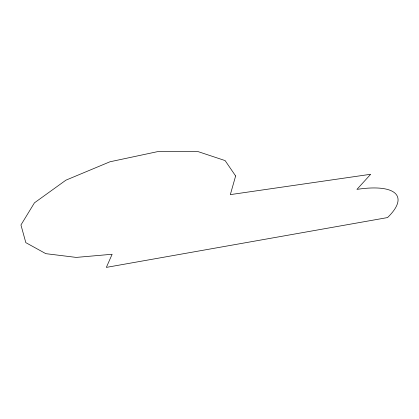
<?xml version="1.0" encoding="UTF-8"?>
<svg xmlns="http://www.w3.org/2000/svg" width="419" height="419" viewBox="0 0 419 419"><rect width="100%" height="100%" fill="white"/><g stroke="black" fill="none" stroke-linecap="round" stroke-linejoin="round"><path stroke-width="0.63" d="M235.63 175.964L230.33 194.62L370.679 174.273L356.936 189.383A83.386 26.35 -21.3 0 1 387.523 217.576L106.347 267.39L112.135 254.26L76.221 257.407L45.833 253.668L25.821 242.643L20.95 224.972L34.442 202.838L65.909 180.17L109.982 161.776L157.35 151.694L198.082 151.61L225.113 160.587L235.63 175.964"/></g></svg>
